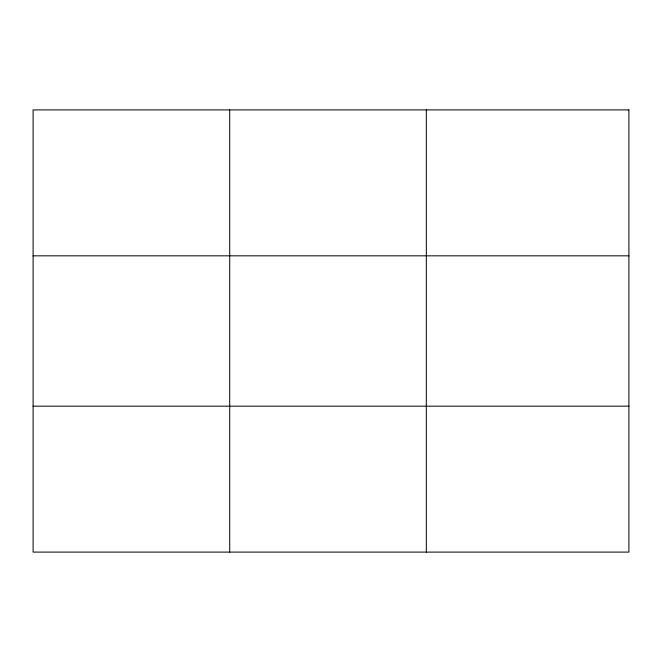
<?xml version="1.0" encoding="UTF-8"?>
<svg xmlns="http://www.w3.org/2000/svg" width="662" height="662" viewBox="0 0 662 662"><rect width="100%" height="100%" fill="white"/><g stroke="black" fill="none" stroke-linecap="round" stroke-linejoin="round"><path stroke-width="0.99" d="M229.714 552.1L229.714 109.9M426.328 552.1L426.328 109.9M33.1 255.83L628.9 255.83M33.1 406.17L628.9 406.17M628.9 109.9L628.9 552.1L33.1 552.1L33.1 109.9L628.9 109.9"/></g></svg>
